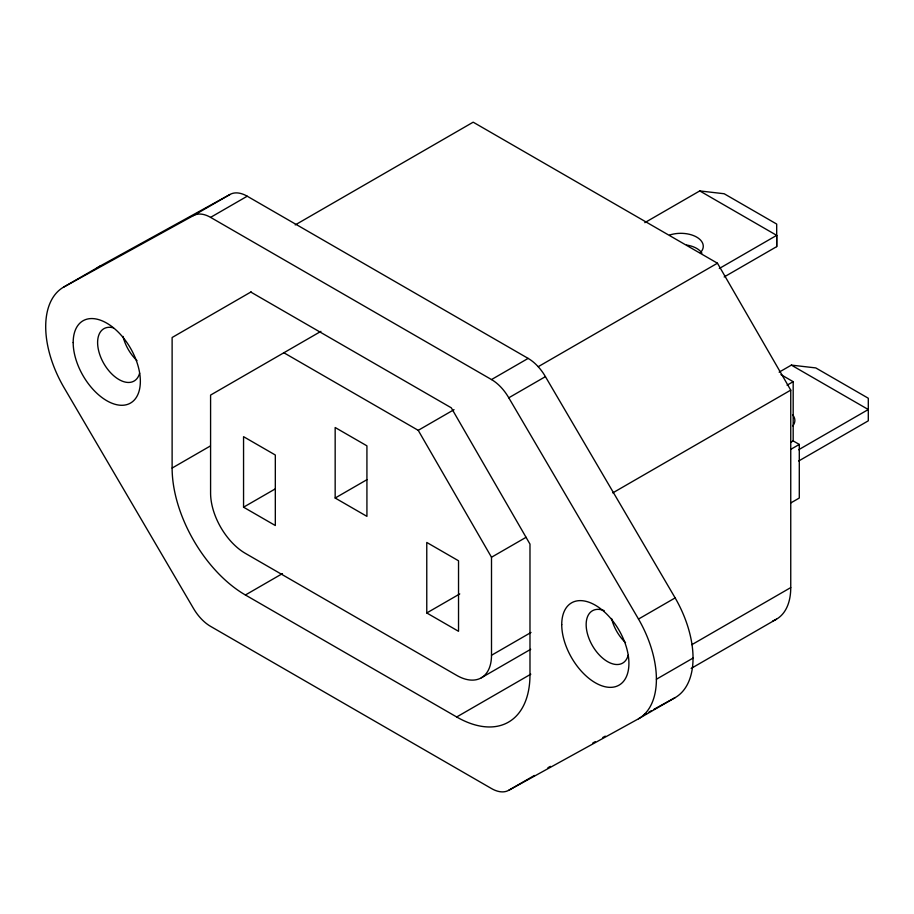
<?xml version="1.0" encoding="UTF-8"?>
<svg xmlns="http://www.w3.org/2000/svg" width="914" height="914" viewBox="0 0 914 914"><rect width="100%" height="100%" fill="white"/><g stroke="black" fill="none" stroke-linecap="round" stroke-linejoin="round"><path stroke-width="1.37" d="M724.174 276.953L776.694 246.631L776.694 235.355L699.747 190.923L644.793 222.662M63.592 287.133L100.232 265.985L229.951 194.499A34.549 19.948 60 0 1 247.226 196.213L528.143 358.402A34.549 19.948 60 0 1 545.418 376.637L675.149 597.905A86.362 49.859 60 0 1 675.149 697.633L638.509 718.792L508.778 790.267A34.549 19.948 60 0 1 491.504 788.554L210.586 626.364A34.549 19.948 60 0 1 193.311 608.13L63.592 386.862A86.362 49.859 60 0 1 63.592 287.133L193.311 215.658L229.951 194.499M193.311 215.658A34.549 19.948 60 0 1 210.586 217.372L247.226 196.213M295.211 224.924L473.178 122.179L717.456 263.209L790.747 390.129L790.747 587.588A69.087 39.885 60 0 1 772.878 620.88M251.156 291.863L172.118 337.506L172.118 468.059A103.636 59.833 60 0 0 245.398 594.991L456.692 716.976L530.806 674.189M320.917 331.371L210.586 395.077L210.586 493.092A49.23 28.425 60 0 0 245.398 553.381L456.692 675.377A49.23 28.425 60 0 0 491.504 655.281L531.023 632.454M172.118 468.059L210.403 445.952M243.558 507.19L275.32 525.527L275.32 455.012L243.558 436.675L243.558 507.19L275.32 488.864M210.586 217.372L491.504 379.561L528.143 358.402M283.866 352.758L418.224 430.334L454.041 409.655M538.255 366.674L717.456 263.209M719.295 268.499L776.694 235.355M335.164 498.027L366.925 516.364L366.925 445.838L335.164 427.512L335.164 498.027L366.925 479.69M491.504 379.561A34.549 19.948 60 0 1 508.778 397.796L545.418 376.637M245.398 594.991L282.449 573.592M779.139 372.158L791.353 365.109L815.779 367.919L868.3 398.241L868.3 420.817L798.676 461.01M787.08 385.205L793.181 381.675L793.181 440.914L799.293 444.433L799.293 498.027L790.747 502.963M491.504 655.281L491.504 557.254L526.087 537.295M612.768 492.886L790.747 390.129M426.769 612.963L458.531 631.3L458.531 560.785L426.769 542.448L426.769 612.963L459.753 593.929M790.747 442.319L793.181 440.914M790.747 449.368L799.293 444.433M798.676 449.722L868.3 409.529L791.353 365.109M481.312 677.811L530.714 649.294M638.509 718.792A86.362 49.859 60 0 0 638.509 619.064L675.149 597.905M691.864 644.667L790.747 587.588M656.389 679.251L693.029 658.091M691.155 668.442L776.432 619.212M508.778 790.267L534.427 775.46M547.909 767.737L550.411 766.366M592.82 742.991L595.311 741.62M602.794 737.495L605.297 736.124M643.959 714.817L646.461 713.446M648.951 712.063L651.442 710.692M653.944 709.321L675.149 697.633M699.747 190.923L724.174 193.745L776.694 224.067L776.694 246.631M780.967 374.626L793.181 381.675M250.813 292.069L451.288 407.815L529.983 544.116L529.983 674.669A103.636 59.833 60 0 1 456.692 716.976M508.778 397.796L638.509 619.064M418.224 430.334L491.504 557.254M669.585 235.058A22.45 12.967 0 0 1 696.697 237.114A22.45 12.967 0 0 1 700.261 252.767M686.631 245.043A22.45 12.967 0 0 1 701.918 253.132M792.769 414.979A22.45 12.967 0 0 1 792.769 425.935M628.181 655.247A30.231 17.457 60 0 1 604.931 659.931A30.231 17.457 60 0 1 586.16 625.039A30.231 17.457 60 0 1 604.188 610.632M139.625 373.186A30.231 17.457 60 0 1 103.865 363.601A30.231 17.457 60 0 1 113.45 327.84M625.542 642.668A30.231 17.457 60 0 1 611.58 618.481M136.986 360.607A30.231 17.457 60 0 1 123.024 336.421M96.987 268.156A86.362 49.859 60 0 1 100.232 265.985M561.733 624.605A47.505 27.42 60 0 0 612.117 687.282A47.505 27.42 60 0 0 612.117 620.103A47.505 27.42 60 0 0 561.733 624.605M73.177 342.533A47.505 27.42 60 0 0 123.561 405.21A47.505 27.42 60 0 0 123.561 338.043A47.505 27.42 60 0 0 73.177 342.533"/></g></svg>
